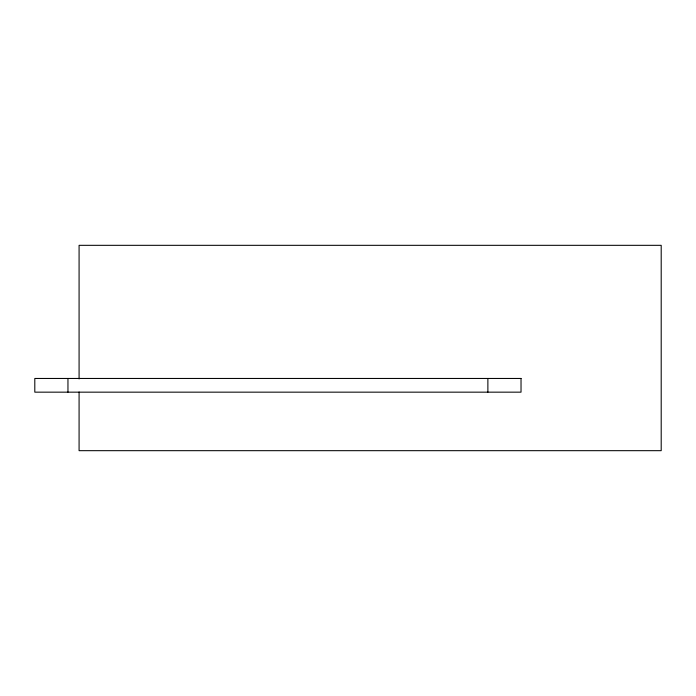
<?xml version="1.0" encoding="UTF-8"?>
<svg xmlns="http://www.w3.org/2000/svg" width="696" height="696" viewBox="0 0 696 696"><rect width="100%" height="100%" fill="white"/><g stroke="black" fill="none" stroke-linecap="round" stroke-linejoin="round"><path stroke-width="1.04" d="M487.879 378.459L487.879 392.161M79.083 378.963L79.083 245.323L661.2 245.323L661.2 450.677L79.083 450.677L79.083 392.005M67.956 378.459L67.956 392.161M521.026 378.459L34.8 378.459L34.8 392.161L521.026 392.161L521.026 378.459"/></g></svg>
